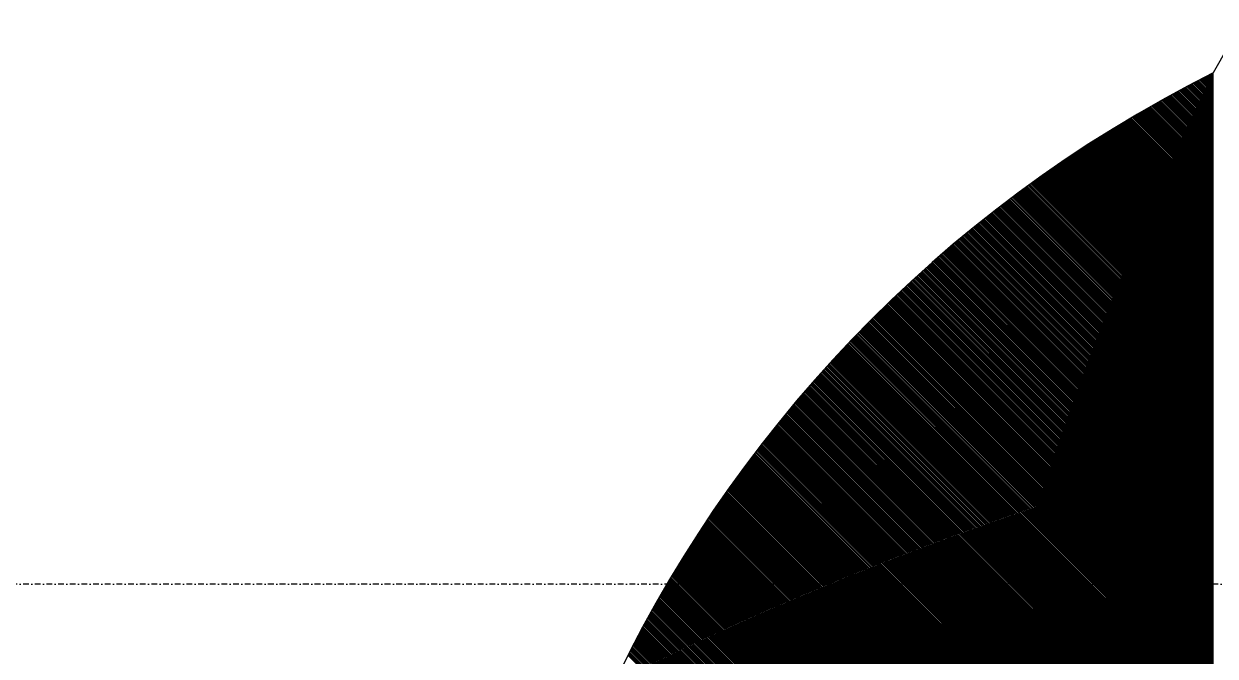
# Model space of a CAD drawing. Header units: millimetres. Extents: x 315178 to 535220, y 80241 to 421603.
# Drawn here: x 399922 to 401230, y 172564 to 173258 of the extents above; entities that cross this region are included whole.
import ezdxf

# ---------------------------------------------------------------- set-up
doc = ezdxf.new("R2010")
doc.units = ezdxf.units.MM
doc.linetypes.add('DASHDOT2', pattern=[12.7, 6.35, -3.175, 0, -3.175])
doc.layers.add('AUX-013', color=7, linetype='DASHDOT2')
doc.layers.add('DIB-013', color=7, linetype='Continuous')

# ---------------------------------------------------------------- blocks, each defined once
blk = doc.blocks.new('*X172')
at = {"color": 0}
for p, q in [((11648, 561151.3), (12290.6, 561793.9)), ((11649.8, 561151.3), (12291.8, 561793.3)), ((11651.6, 561151.3), (12292.9, 561792.7)), ((11653.3, 561151.3), (12294.1, 561792.1)), ((11655.1, 561151.3), (12295.3, 561791.5)), ((11656.9, 561151.3), (12296.4, 561790.9)), ((11658.6, 561151.3), (12297.6, 561790.3)), ((11660.4, 561151.3), (12298.8, 561789.7)), ((11662.2, 561151.3), (12299.9, 561789.1)), ((11663.9, 561151.3), (12301.1, 561788.5)), ((11665.7, 561151.3), (12302.3, 561787.9)), ((11667.5, 561151.3), (12303.4, 561787.3)), ((11669.3, 561151.3), (12304.6, 561786.7)), ((11671, 561151.3), (12305.7, 561786.1)), ((11672.8, 561151.3), (12306.9, 561785.4)), ((11674.6, 561151.3), (12308.1, 561784.8)), ((11676.3, 561151.3), (12309.2, 561784.2)), ((11678.1, 561151.3), (12310.4, 561783.6)), ((11679.9, 561151.3), (12311.5, 561783)), ((11681.6, 561151.3), (12312.7, 561782.4)), ((11683.4, 561151.3), (12313.9, 561781.8)), ((11685.2, 561151.3), (12315, 561781.2)), ((11686.9, 561151.3), (12316.2, 561780.6)), ((11688.7, 561151.3), (12317.3, 561779.9)), ((11690.5, 561151.3), (12318.5, 561779.3)), ((11692.2, 561151.3), (12319.6, 561778.7)), ((11694, 561151.3), (12320.8, 561778.1)), ((11695.8, 561151.3), (12321.9, 561777.5)), ((11697.5, 561151.3), (12323.1, 561776.8)), ((11699.3, 561151.3), (12324.2, 561776.2)), ((11701.1, 561151.3), (12325.4, 561775.6)), ((11702.8, 561151.3), (12326.5, 561775)), ((11704.6, 561151.3), (12327.6, 561774.4)), ((11706.4, 561151.3), (12328.8, 561773.7)), ((11708.1, 561151.3), (12329.9, 561773.1)), ((11709.9, 561151.3), (12331.1, 561772.5)), ((11711.7, 561151.3), (12332.2, 561771.9)), ((11713.4, 561151.3), (12333.4, 561771.2)), ((11715.2, 561151.3), (12334.5, 561770.6)), ((11717, 561151.3), (12335.6, 561770)), ((11718.8, 561151.3), (12336.8, 561769.3)), ((11720.5, 561151.3), (12337.9, 561768.7)), ((11722.3, 561151.3), (12339, 561768.1)), ((11724.1, 561151.3), (12340.2, 561767.4)), ((11725.8, 561151.3), (12341.3, 561766.8)), ((11727.6, 561151.3), (12342.4, 561766.2)), ((11729.4, 561151.3), (12343.6, 561765.5)), ((11731.1, 561151.3), (12344.7, 561764.9)), ((11732.9, 561151.3), (12345.8, 561764.3)), ((11734.7, 561151.3), (12347, 561763.6)), ((11736.4, 561151.3), (12348.1, 561763)), ((11738.2, 561151.3), (12349.2, 561762.4)), ((11740, 561151.3), (12350.3, 561761.7)), ((11741.7, 561151.3), (12351.5, 561761.1)), ((11743.5, 561151.3), (12352.6, 561760.4)), ((11745.3, 561151.3), (12353.7, 561759.8)), ((11747, 561151.3), (12354.9, 561759.1)), ((11748.8, 561151.3), (12356, 561758.5)), ((11750.6, 561151.3), (12357.1, 561757.9)), ((11752.3, 561151.3), (12358.2, 561757.2)), ((11754.1, 561151.3), (12359.3, 561756.6)), ((11755.9, 561151.3), (12360.5, 561755.9)), ((11757.6, 561151.3), (12361.6, 561755.3)), ((11759.4, 561151.3), (12362.7, 561754.6)), ((11761.2, 561151.3), (12363.8, 561754)), ((11762.9, 561151.3), (12364.9, 561753.3)), ((11764.7, 561151.3), (12366, 561752.7)), ((11766.5, 561151.3), (12367.2, 561752)), ((11768.2, 561151.3), (12368.3, 561751.3)), ((11770, 561151.3), (12369.4, 561750.7)), ((11771.8, 561151.3), (12370.5, 561750)), ((11773.6, 561151.3), (12371.6, 561749.4)), ((11775.3, 561151.3), (12372.7, 561748.7)), ((11777.1, 561151.3), (12373.8, 561748.1)), ((11778.9, 561151.3), (12374.9, 561747.4)), ((11780.6, 561151.3), (12376, 561746.7)), ((11782.4, 561151.3), (12377.2, 561746.1)), ((11784.2, 561151.3), (12378.3, 561745.4)), ((11785.9, 561151.3), (12379.4, 561744.8)), ((11787.7, 561151.3), (12380.5, 561744.1)), ((11789.5, 561151.3), (12381.6, 561743.4)), ((11791.2, 561151.3), (12382.7, 561742.8)), ((11793, 561151.3), (12383.8, 561742.1)), ((11794.8, 561151.3), (12384.9, 561741.4)), ((11796.5, 561151.3), (12386, 561740.8)), ((11798.3, 561151.3), (12387.1, 561740.1)), ((11800.1, 561151.3), (12388.2, 561739.4)), ((11801.8, 561151.3), (12389.3, 561738.8)), ((11803.6, 561151.3), (12390.4, 561738.1)), ((11805.4, 561151.3), (12391.5, 561737.4)), ((11807.1, 561151.3), (12392.6, 561736.7)), ((11808.9, 561151.3), (12393.7, 561736.1)), ((11810.7, 561151.3), (12394.7, 561735.4)), ((11812.4, 561151.3), (12395.8, 561734.7)), ((11814.2, 561151.3), (12396.9, 561734.1)), ((11816, 561151.3), (12398, 561733.4)), ((11817.7, 561151.3), (12399.1, 561732.7)), ((11819.5, 561151.3), (12400.2, 561732)), ((11821.3, 561151.3), (12401.3, 561731.3)), ((11823, 561151.3), (12402.4, 561730.7)), ((11824.8, 561151.3), (12403.5, 561730)), ((11826.6, 561151.3), (12404.6, 561729.3)), ((11828.4, 561151.3), (12405.6, 561728.6)), ((11830.1, 561151.3), (12406.7, 561727.9)), ((11831.9, 561151.3), (12407.8, 561727.2)), ((11833.7, 561151.3), (12408.9, 561726.6)), ((11835.4, 561151.3), (12410, 561725.9)), ((11837.2, 561151.3), (12411.1, 561725.2)), ((11839, 561151.3), (12412.1, 561724.5)), ((11840.7, 561151.3), (12413.2, 561723.8)), ((11842.5, 561151.3), (12414.3, 561723.1)), ((11844.3, 561151.3), (12415.4, 561722.4)), ((11846, 561151.3), (12416.5, 561721.7)), ((11847.8, 561151.3), (12417.5, 561721.1)), ((11849.6, 561151.3), (12418.6, 561720.4)), ((11851.3, 561151.3), (12419.7, 561719.7)), ((11853.1, 561151.3), (12420.8, 561719)), ((11854.9, 561151.3), (12421.8, 561718.3)), ((11856.6, 561151.3), (12422.9, 561717.6)), ((11858.4, 561151.3), (12424, 561716.9)), ((11860.2, 561151.3), (12425, 561716.2)), ((11861.9, 561151.3), (12426.1, 561715.5)), ((11863.7, 561151.3), (12427.2, 561714.8)), ((11865.5, 561151.3), (12428.2, 561714.1)), ((11867.2, 561151.3), (12429.3, 561713.4)), ((11869, 561151.3), (12430.4, 561712.7)), ((11870.8, 561151.3), (12431.4, 561712)), ((11872.5, 561151.3), (12432.5, 561711.3)), ((11874.3, 561151.3), (12433.6, 561710.6)), ((11876.1, 561151.3), (12434.6, 561709.9)), ((11877.8, 561151.3), (12435.7, 561709.2)), ((11879.6, 561151.3), (12436.8, 561708.5)), ((11881.4, 561151.3), (12437.8, 561707.8)), ((11883.2, 561151.3), (12438.9, 561707.1)), ((11884.9, 561151.3), (12439.9, 561706.4)), ((11886.7, 561151.3), (12441, 561705.6)), ((11888.5, 561151.3), (12442.1, 561704.9)), ((11890.2, 561151.3), (12443.1, 561704.2)), ((11892, 561151.3), (12444.2, 561703.5)), ((11893.8, 561151.3), (12445.2, 561702.8)), ((11895.5, 561151.3), (12446.3, 561702.1)), ((11897.3, 561151.3), (12447.3, 561701.4)), ((11899.1, 561151.3), (12448.4, 561700.7)), ((11900.8, 561151.3), (12449.4, 561699.9)), ((11902.6, 561151.3), (12450.5, 561699.2)), ((11904.4, 561151.3), (12451.5, 561698.5)), ((11906.1, 561151.3), (12452.6, 561697.8)), ((11907.9, 561151.3), (12453.6, 561697.1)), ((11909.7, 561151.3), (12454.7, 561696.3)), ((11911.4, 561151.3), (12455.7, 561695.6)), ((11913.2, 561151.3), (12456.8, 561694.9)), ((11915, 561151.3), (12457.8, 561694.2)), ((11916.7, 561151.3), (12458.9, 561693.5)), ((11918.5, 561151.3), (12459.9, 561692.7)), ((11920.3, 561151.3), (12461, 561692)), ((11922, 561151.3), (12462, 561691.3)), ((11923.8, 561151.3), (12463, 561690.6)), ((11925.6, 561151.3), (12464.1, 561689.8)), ((11927.3, 561151.3), (12465.1, 561689.1)), ((11929.1, 561151.3), (12466.2, 561688.4)), ((11930.9, 561151.3), (12467.2, 561687.7)), ((11932.6, 561151.3), (12468.2, 561686.9)), ((11934.4, 561151.3), (12469.3, 561686.2)), ((11936.2, 561151.3), (12470.3, 561685.5)), ((11938, 561151.3), (12471.4, 561684.7)), ((11939.7, 561151.3), (12472.4, 561684)), ((11941.5, 561151.3), (12473.4, 561683.3)), ((11943.3, 561151.3), (12474.5, 561682.5)), ((11945, 561151.3), (12475.5, 561681.8)), ((11946.8, 561151.3), (12476.5, 561681.1)), ((11948.6, 561151.3), (12477.5, 561680.3)), ((11950.3, 561151.3), (12478.6, 561679.6)), ((11952.1, 561151.3), (12479.6, 561678.8)), ((11953.9, 561151.3), (12480.6, 561678.1)), ((11955.6, 561151.3), (12481.7, 561677.4)), ((11957.4, 561151.3), (12482.7, 561676.6)), ((11959.2, 561151.3), (12483.7, 561675.9)), ((11960.9, 561151.3), (12484.7, 561675.1)), ((11962.7, 561151.3), (12485.8, 561674.4)), ((11964.5, 561151.3), (12486.8, 561673.6)), ((11966.2, 561151.3), (12487.8, 561672.9)), ((11968, 561151.3), (12488.8, 561672.2)), ((11969.8, 561151.3), (12489.9, 561671.4)), ((11971.5, 561151.3), (12490.9, 561670.7)), ((11973.3, 561151.3), (12491.9, 561669.9)), ((11975.1, 561151.3), (12492.9, 561669.2)), ((11976.8, 561151.3), (12493.9, 561668.4)), ((11978.6, 561151.3), (12494.9, 561667.7)), ((11980.4, 561151.3), (12496, 561666.9)), ((11982.1, 561151.3), (12497, 561666.2)), ((11983.9, 561151.3), (12498, 561665.4)), ((11985.7, 561151.3), (12499, 561664.7)), ((11987.5, 561151.3), (12500, 561663.9)), ((11989.2, 561151.3), (12501, 561663.1)), ((11991, 561151.3), (12502, 561662.4)), ((11992.8, 561151.3), (12503.1, 561661.6)), ((11994.5, 561151.3), (12504.1, 561660.9)), ((11996.3, 561151.3), (12505.1, 561660.1)), ((11998.1, 561151.3), (12506.1, 561659.4)), ((11999.8, 561151.3), (12507.1, 561658.6)), ((12001.6, 561151.3), (12508.1, 561657.8)), ((12003.4, 561151.3), (12509.1, 561657.1)), ((12005.1, 561151.3), (12510.1, 561656.3)), ((12006.9, 561151.3), (12511.1, 561655.5)), ((12008.7, 561151.3), (12512.1, 561654.8)), ((12010.4, 561151.3), (12513.1, 561654)), ((12012.2, 561151.3), (12514.1, 561653.3)), ((12014, 561151.3), (12515.1, 561652.5)), ((12015.7, 561151.3), (12516.1, 561651.7)), ((12017.5, 561151.3), (12517.1, 561651)), ((12019.3, 561151.3), (12518.1, 561650.2)), ((12021, 561151.3), (12519.1, 561649.4)), ((12022.8, 561151.3), (12520.1, 561648.6)), ((12024.6, 561151.3), (12521.1, 561647.9)), ((12026.3, 561151.3), (12522.1, 561647.1)), ((12028.1, 561151.3), (12523.1, 561646.3)), ((12029.9, 561151.3), (12524.1, 561645.6)), ((12031.6, 561151.3), (12525.1, 561644.8)), ((12033.4, 561151.3), (12526.1, 561644)), ((12035.2, 561151.3), (12527.1, 561643.2)), ((12036.9, 561151.3), (12528.1, 561642.5)), ((12038.7, 561151.3), (12529.1, 561641.7)), ((12040.5, 561151.3), (12530.1, 561640.9)), ((12042.3, 561151.3), (12531, 561640.1)), ((12044, 561151.3), (12532, 561639.3)), ((12045.8, 561151.3), (12533, 561638.6)), ((12047.6, 561151.3), (12534, 561637.8)), ((12049.3, 561151.3), (12535, 561637)), ((12051.1, 561151.3), (12536, 561636.2)), ((12052.9, 561151.3), (12537, 561635.4)), ((12054.6, 561151.3), (12537.9, 561634.6)), ((12056.4, 561151.3), (12538.9, 561633.9)), ((12058.2, 561151.3), (12539.9, 561633.1)), ((12059.9, 561151.3), (12540.9, 561632.3)), ((12061.7, 561151.3), (12541.9, 561631.5)), ((12063.5, 561151.3), (12542.9, 561630.7)), ((12065.2, 561151.3), (12543.8, 561629.9)), ((12067, 561151.3), (12544.8, 561629.1)), ((12068.8, 561151.3), (12545.8, 561628.3)), ((12070.5, 561151.3), (12546.8, 561627.6)), ((12072.3, 561151.3), (12547.7, 561626.8)), ((12074.1, 561151.3), (12548.7, 561626)), ((12075.8, 561151.3), (12549.7, 561625.2)), ((12077.6, 561151.3), (12550.7, 561624.4)), ((12079.4, 561151.3), (12551.6, 561623.6)), ((12081.1, 561151.3), (12552.6, 561622.8)), ((12082.9, 561151.3), (12553.6, 561622)), ((12084.7, 561151.3), (12554.5, 561621.2)), ((12086.4, 561151.3), (12555.5, 561620.4)), ((12088.2, 561151.3), (12556.5, 561619.6)), ((12090, 561151.3), (12557.5, 561618.8)), ((12091.7, 561151.3), (12558.4, 561618)), ((12093.5, 561151.3), (12559.4, 561617.2)), ((12095.3, 561151.3), (12560.4, 561616.4)), ((12097.1, 561151.3), (12561.3, 561615.6)), ((12098.8, 561151.3), (12562.3, 561614.8)), ((12100.6, 561151.3), (12563.2, 561614)), ((12102.4, 561151.3), (12564.2, 561613.2)), ((12104.1, 561151.3), (12565.2, 561612.4)), ((12105.9, 561151.3), (12566.1, 561611.6)), ((12107.7, 561151.3), (12567.1, 561610.8)), ((12109.4, 561151.3), (12568.1, 561609.9)), ((12111.2, 561151.3), (12569, 561609.1)), ((12113, 561151.3), (12570, 561608.3)), ((12114.7, 561151.3), (12570.9, 561607.5)), ((12116.5, 561151.3), (12571.9, 561606.7)), ((12118.3, 561151.3), (12572.8, 561605.9)), ((12120, 561151.3), (12573.8, 561605.1)), ((12121.8, 561151.3), (12574.7, 561604.3)), ((12123.6, 561151.3), (12575.7, 561603.5)), ((12125.3, 561151.3), (12576.7, 561602.6)), ((12127.1, 561151.3), (12577.6, 561601.8)), ((12128.9, 561151.3), (12578.6, 561601)), ((12130.6, 561151.3), (12579.5, 561600.2)), ((12132.4, 561151.3), (12580.5, 561599.4)), ((12134.2, 561151.3), (12581.4, 561598.6)), ((12135.9, 561151.3), (12582.4, 561597.7)), ((12137.7, 561151.3), (12583.3, 561596.9)), ((12139.5, 561151.3), (12584.2, 561596.1)), ((12141.2, 561151.3), (12585.2, 561595.3)), ((12143, 561151.3), (12586.1, 561594.4)), ((12144.8, 561151.3), (12587.1, 561593.6)), ((12146.5, 561151.3), (12588, 561592.8)), ((12148.3, 561151.3), (12589, 561592)), ((12150.1, 561151.3), (12589.9, 561591.1)), ((12151.9, 561151.3), (12590.8, 561590.3)), ((12153.6, 561151.3), (12591.8, 561589.5)), ((12155.4, 561151.3), (12592.7, 561588.7)), ((12157.2, 561151.3), (12593.7, 561587.8)), ((12158.9, 561151.3), (12594.6, 561587)), ((12160.7, 561151.3), (12595.5, 561586.2)), ((12162.5, 561151.3), (12596.5, 561585.3)), ((12164.2, 561151.3), (12597.4, 561584.5)), ((12166, 561151.3), (12598.4, 561583.7)), ((12167.8, 561151.3), (12599.3, 561582.8)), ((12169.5, 561151.3), (12600.2, 561582)), ((12171.3, 561151.3), (12601.2, 561581.2)), ((12173.1, 561151.3), (12602.1, 561580.3)), ((12174.8, 561151.3), (12603, 561579.5)), ((12176.6, 561151.3), (12603.9, 561578.7)), ((12178.4, 561151.3), (12604.9, 561577.8)), ((12180.1, 561151.3), (12605.8, 561577)), ((12181.9, 561151.3), (12606.7, 561576.2)), ((12183.7, 561151.3), (12607.7, 561575.3)), ((12185.4, 561151.3), (12608.6, 561574.5)), ((12187.2, 561151.3), (12609.5, 561573.6)), ((12189, 561151.3), (12610.4, 561572.8)), ((12190.7, 561151.3), (12611.4, 561571.9)), ((12192.5, 561151.3), (12612.3, 561571.1)), ((12194.3, 561151.3), (12613.2, 561570.3)), ((12196, 561151.3), (12614.1, 561569.4)), ((12197.8, 561151.3), (12615, 561568.6)), ((12199.6, 561151.3), (12616, 561567.7)), ((12201.4, 561151.3), (12616.9, 561566.9)), ((12203.1, 561151.3), (12617.8, 561566)), ((12204.9, 561151.3), (12618.7, 561565.2)), ((12206.7, 561151.3), (12619.6, 561564.3)), ((12208.4, 561151.3), (12620.6, 561563.5)), ((12210.2, 561151.3), (12621.5, 561562.6)), ((12212, 561151.3), (12622.4, 561561.8)), ((12213.7, 561151.3), (12623.3, 561560.9)), ((12215.5, 561151.3), (12624.2, 561560.1)), ((12217.3, 561151.3), (12625.1, 561559.2)), ((12219, 561151.3), (12626, 561558.3)), ((12220.8, 561151.3), (12627, 561557.5)), ((12222.6, 561151.3), (12627.9, 561556.6)), ((12224.3, 561151.3), (12628.8, 561555.8)), ((12226.1, 561151.3), (12629.7, 561554.9)), ((12227.9, 561151.3), (12630.6, 561554.1)), ((12229.6, 561151.3), (12631.5, 561553.2)), ((12231.4, 561151.3), (12632.4, 561552.3)), ((12233.2, 561151.3), (12633.3, 561551.5)), ((12234.9, 561151.3), (12634.2, 561550.6)), ((12236.7, 561151.3), (12635.1, 561549.7)), ((12238.5, 561151.3), (12636, 561548.9)), ((12240.2, 561151.3), (12636.9, 561548)), ((12242, 561151.3), (12637.8, 561547.1)), ((12243.8, 561151.3), (12638.7, 561546.3)), ((12245.5, 561151.3), (12639.6, 561545.4)), ((12247.3, 561151.3), (12640.5, 561544.5)), ((12249.1, 561151.3), (12641.4, 561543.7)), ((12250.8, 561151.3), (12642.3, 561542.8)), ((12252.6, 561151.3), (12643.2, 561541.9)), ((12254.4, 561151.3), (12644.1, 561541.1)), ((12256.2, 561151.3), (12645, 561540.2)), ((12257.9, 561151.3), (12645.9, 561539.3)), ((12259.7, 561151.3), (12646.8, 561538.4)), ((12261.5, 561151.3), (12647.7, 561537.6)), ((12263.2, 561151.3), (12648.6, 561536.7)), ((12265, 561151.3), (12649.5, 561535.8)), ((12266.8, 561151.3), (12650.4, 561534.9)), ((12268.5, 561151.3), (12651.3, 561534.1)), ((12270.3, 561151.3), (12652.2, 561533.2)), ((12272.1, 561151.3), (12653.1, 561532.3)), ((12273.8, 561151.3), (12653.9, 561531.4)), ((12275.6, 561151.3), (12654.8, 561530.6)), ((12277.4, 561151.3), (12655.7, 561529.7)), ((12279.1, 561151.3), (12656.6, 561528.8)), ((12280.9, 561151.3), (12657.5, 561527.9)), ((12282.7, 561151.3), (12658.4, 561527)), ((12284.4, 561151.3), (12659.3, 561526.1)), ((12286.2, 561151.3), (12660.1, 561525.3)), ((12288, 561151.3), (12661, 561524.4)), ((12289.7, 561151.3), (12661.9, 561523.5)), ((12291.5, 561151.3), (12662.8, 561522.6)), ((12293.3, 561151.3), (12663.7, 561521.7)), ((12295, 561151.3), (12664.5, 561520.8)), ((12296.8, 561151.3), (12665.4, 561519.9)), ((12298.6, 561151.3), (12666.3, 561519)), ((12300.3, 561151.3), (12667.2, 561518.2)), ((12302.1, 561151.3), (12668.1, 561517.3)), ((12303.9, 561151.3), (12668.9, 561516.4)), ((12305.6, 561151.3), (12669.8, 561515.5)), ((12307.4, 561151.3), (12670.7, 561514.6)), ((12309.2, 561151.3), (12671.5, 561513.7)), ((12311, 561151.3), (12672.4, 561512.8)), ((12312.7, 561151.3), (12673.3, 561511.9)), ((12314.5, 561151.3), (12674.2, 561511)), ((12316.3, 561151.3), (12675, 561510.1)), ((12318, 561151.3), (12675.9, 561509.2)), ((12319.8, 561151.3), (12676.8, 561508.3)), ((12321.6, 561151.3), (12677.6, 561507.4)), ((12323.3, 561151.3), (12678.5, 561506.5)), ((12325.1, 561151.3), (12679.4, 561505.6)), ((12326.9, 561151.3), (12680.2, 561504.7)), ((12328.6, 561151.3), (12681.1, 561503.8)), ((12330.4, 561151.3), (12682, 561502.9)), ((12332.2, 561151.3), (12682.8, 561502)), ((12333.9, 561151.3), (12683.7, 561501.1)), ((12335.7, 561151.3), (12684.6, 561500.2)), ((12337.5, 561151.3), (12685.4, 561499.3)), ((12339.2, 561151.3), (12686.3, 561498.4)), ((12341, 561151.3), (12687.1, 561497.5)), ((12342.8, 561151.3), (12688, 561496.5)), ((12344.5, 561151.3), (12688.9, 561495.6)), ((12346.3, 561151.3), (12689.7, 561494.7)), ((12348.1, 561151.3), (12690.6, 561493.8)), ((12349.8, 561151.3), (12691.4, 561492.9)), ((12351.6, 561151.3), (12692.3, 561492)), ((12353.4, 561151.3), (12693.1, 561491.1)), ((12355.1, 561151.3), (12694, 561490.2)), ((12356.9, 561151.3), (12694.8, 561489.2)), ((12358.7, 561151.3), (12695.7, 561488.3)), ((12360.4, 561151.3), (12696.5, 561487.4)), ((12362.2, 561151.3), (12697.4, 561486.5)), ((12364, 561151.3), (12698.2, 561485.6)), ((12365.8, 561151.3), (12699.1, 561484.7)), ((12367.5, 561151.3), (12699.9, 561483.7)), ((12369.3, 561151.3), (12700.8, 561482.8)), ((12371.1, 561151.3), (12701.6, 561481.9)), ((12372.8, 561151.3), (12702.5, 561481)), ((12374.6, 561151.3), (12703.3, 561480.1)), ((12376.4, 561151.3), (12704.2, 561479.1)), ((12378.1, 561151.3), (12705, 561478.2)), ((12379.9, 561151.3), (12705.8, 561477.3)), ((12381.7, 561151.3), (12706.7, 561476.4)), ((12383.4, 561151.3), (12707.5, 561475.4)), ((12385.2, 561151.3), (12708.4, 561474.5)), ((12387, 561151.3), (12709.2, 561473.6)), ((12388.7, 561151.3), (12710.1, 561472.6)), ((12390.5, 561151.3), (12710.9, 561471.7)), ((12392.3, 561151.3), (12711.7, 561470.8)), ((12394, 561151.3), (12712.6, 561469.9)), ((12395.8, 561151.3), (12713.4, 561468.9)), ((12397.6, 561151.3), (12714.2, 561468)), ((12399.3, 561151.3), (12715.1, 561467.1)), ((12401.1, 561151.3), (12715.9, 561466.1)), ((12402.9, 561151.3), (12716.7, 561465.2)), ((12404.6, 561151.3), (12717.6, 561464.2)), ((12406.4, 561151.3), (12718.4, 561463.3)), ((12408.2, 561151.3), (12719.2, 561462.4)), ((12409.9, 561151.3), (12720.1, 561461.4)), ((12411.7, 561151.3), (12720.9, 561460.5)), ((12413.5, 561151.3), (12721.7, 561459.6)), ((12415.3, 561151.3), (12722.5, 561458.6)), ((12417, 561151.3), (12723.4, 561457.7)), ((12418.8, 561151.3), (12724.2, 561456.7)), ((12420.6, 561151.3), (12725, 561455.8)), ((12422.3, 561151.3), (12725.8, 561454.8)), ((12424.1, 561151.3), (12726.7, 561453.9)), ((12425.9, 561151.3), (12727.5, 561453)), ((12427.6, 561151.3), (12728.3, 561452)), ((12429.4, 561151.3), (12729.1, 561451.1)), ((12431.2, 561151.3), (12730, 561450.1)), ((12432.9, 561151.3), (12730.8, 561449.2)), ((12434.7, 561151.3), (12731.6, 561448.2)), ((12436.5, 561151.3), (12732.4, 561447.3)), ((12438.2, 561151.3), (12733.2, 561446.3)), ((12440, 561151.3), (12734, 561445.4)), ((12441.8, 561151.3), (12734.9, 561444.4)), ((12443.5, 561151.3), (12735.7, 561443.5)), ((12445.3, 561151.3), (12736.5, 561442.5)), ((12447.1, 561151.3), (12737.3, 561441.6)), ((12448.8, 561151.3), (12738.1, 561440.6)), ((12450.6, 561151.3), (12738.9, 561439.6)), ((12452.4, 561151.3), (12739.7, 561438.7)), ((12454.1, 561151.3), (12740.5, 561437.7)), ((12455.9, 561151.3), (12741.4, 561436.8)), ((12457.7, 561151.3), (12742.2, 561435.8)), ((12459.4, 561151.3), (12743, 561434.9)), ((12461.2, 561151.3), (12743.8, 561433.9)), ((12463, 561151.3), (12744.6, 561432.9)), ((12464.7, 561151.3), (12745.4, 561432)), ((12466.5, 561151.3), (12746.2, 561431)), ((12468.3, 561151.3), (12747, 561430)), ((12470.1, 561151.3), (12747.8, 561429.1)), ((12471.8, 561151.3), (12748.6, 561428.1)), ((12473.6, 561151.3), (12749.4, 561427.2)), ((12475.4, 561151.3), (12750.2, 561426.2)), ((12477.1, 561151.3), (12751, 561425.2)), ((12478.9, 561151.3), (12751.8, 561424.3)), ((12480.7, 561151.3), (12752.6, 561423.3)), ((12482.4, 561151.3), (12753.4, 561422.3)), ((12484.2, 561151.3), (12754.2, 561421.3)), ((12486, 561151.3), (12755, 561420.4)), ((12487.7, 561151.3), (12755.8, 561419.4)), ((12489.5, 561151.3), (12756.6, 561418.4)), ((12491.3, 561151.3), (12757.4, 561417.5)), ((12493, 561151.3), (12758.2, 561416.5)), ((12494.8, 561151.3), (12759, 561415.5)), ((12496.6, 561151.3), (12759.8, 561414.5)), ((12498.3, 561151.3), (12760.6, 561413.5)), ((12500.1, 561151.3), (12761.3, 561412.6)), ((12501.9, 561151.3), (12762.1, 561411.6)), ((12503.6, 561151.3), (12762.9, 561410.6)), ((12505.4, 561151.3), (12763.7, 561409.6)), ((12507.2, 561151.3), (12764.5, 561408.7)), ((12508.9, 561151.3), (12765.3, 561407.7)), ((12510.7, 561151.3), (12766.1, 561406.7)), ((12512.5, 561151.3), (12766.9, 561405.7)), ((12514.2, 561151.3), (12767.6, 561404.7)), ((12516, 561151.3), (12768.4, 561403.7)), ((12517.8, 561151.3), (12769.2, 561402.8)), ((12519.5, 561151.3), (12770, 561401.8)), ((12521.3, 561151.3), (12770.8, 561400.8)), ((12523.1, 561151.3), (12771.6, 561399.8)), ((12524.9, 561151.3), (12772.3, 561398.8)), ((12526.6, 561151.3), (12773.1, 561397.8)), ((12528.4, 561151.3), (12773.9, 561396.8)), ((12530.2, 561151.3), (12774.7, 561395.8)), ((12531.9, 561151.3), (12775.4, 561394.8)), ((12533.7, 561151.3), (12776.2, 561393.9)), ((12535.5, 561151.3), (12777, 561392.9)), ((12537.2, 561151.3), (12777.8, 561391.9)), ((12539, 561151.3), (12778.5, 561390.9)), ((12540.8, 561151.3), (12779.3, 561389.9)), ((12542.5, 561151.3), (12780.1, 561388.9)), ((12544.3, 561151.3), (12780.9, 561387.9)), ((12546.1, 561151.3), (12781.6, 561386.9)), ((12547.8, 561151.3), (12782.4, 561385.9)), ((12549.6, 561151.3), (12783.2, 561384.9)), ((12551.4, 561151.3), (12783.9, 561383.9)), ((12553.1, 561151.3), (12784.7, 561382.9)), ((12554.9, 561151.3), (12785.5, 561381.9)), ((12556.7, 561151.3), (12786.2, 561380.9)), ((12558.4, 561151.3), (12787, 561379.9)), ((12560.2, 561151.3), (12787.8, 561378.9)), ((12562, 561151.3), (12788.5, 561377.9)), ((12563.7, 561151.3), (12789.3, 561376.9)), ((12565.5, 561151.3), (12790, 561375.9)), ((12567.3, 561151.3), (12790.8, 561374.9)), ((12569, 561151.3), (12791.6, 561373.8)), ((12570.8, 561151.3), (12792.3, 561372.8)), ((12572.6, 561151.3), (12793.1, 561371.8)), ((12574.3, 561151.3), (12793.8, 561370.8)), ((12576.1, 561151.3), (12794.6, 561369.8)), ((12577.9, 561151.3), (12795.4, 561368.8)), ((12579.7, 561151.3), (12796.1, 561367.8)), ((12581.4, 561151.3), (12796.9, 561366.8)), ((12583.2, 561151.3), (12797.6, 561365.8)), ((12585, 561151.3), (12798.4, 561364.7)), ((12586.7, 561151.3), (12799.1, 561363.7)), ((12588.5, 561151.3), (12799.9, 561362.7)), ((12590.3, 561151.3), (12800.6, 561361.7)), ((12592, 561151.3), (12801.4, 561360.7)), ((12593.8, 561151.3), (12802.1, 561359.7)), ((12595.6, 561151.3), (12802.9, 561358.6)), ((12597.3, 561151.3), (12803.6, 561357.6)), ((12599.1, 561151.3), (12804.4, 561356.6)), ((12600.9, 561151.3), (12805.1, 561355.6)), ((12602.6, 561151.3), (12805.9, 561354.5)), ((12604.4, 561151.3), (12806.6, 561353.5)), ((12606.2, 561151.3), (12807.3, 561352.5)), ((12607.9, 561151.3), (12808.1, 561351.5)), ((12609.7, 561151.3), (12808.8, 561350.5)), ((12611.5, 561151.3), (12809.6, 561349.4)), ((12613.2, 561151.3), (12810.3, 561348.4)), ((12615, 561151.3), (12811.1, 561347.4)), ((12616.8, 561151.3), (12811.8, 561346.3)), ((12618.5, 561151.3), (12812.5, 561345.3)), ((12620.3, 561151.3), (12813.3, 561344.3)), ((12622.1, 561151.3), (12814, 561343.2)), ((12623.8, 561151.3), (12814.7, 561342.2)), ((12625.6, 561151.3), (12815.5, 561341.2)), ((12627.4, 561151.3), (12816.2, 561340.1)), ((12629.2, 561151.3), (12816.9, 561339.1)), ((12630.9, 561151.3), (12817.7, 561338.1)), ((12632.7, 561151.3), (12818.4, 561337)), ((12634.5, 561151.3), (12819.1, 561336)), ((12636.2, 561151.3), (12819.9, 561335)), ((12638, 561151.3), (12820.6, 561333.9)), ((12639.8, 561151.3), (12821.3, 561332.9)), ((12641.5, 561151.3), (12822, 561331.8)), ((12643.3, 561151.3), (12822.8, 561330.8)), ((12645.1, 561151.3), (12823.5, 561329.8)), ((12646.8, 561151.3), (12824.2, 561328.7)), ((12648.6, 561151.3), (12824.9, 561327.7)), ((12650.4, 561151.3), (12825.7, 561326.6)), ((12652.1, 561151.3), (12826.4, 561325.6)), ((12653.9, 561151.3), (12827.1, 561324.5)), ((12655.7, 561151.3), (12827.8, 561323.5)), ((12657.4, 561151.3), (12828.6, 561322.5)), ((12659.2, 561151.3), (12829.3, 561321.4)), ((12661, 561151.3), (12830, 561320.4)), ((12662.7, 561151.3), (12830.7, 561319.3)), ((12664.5, 561151.3), (12831.4, 561318.3)), ((12666.3, 561151.3), (12832.1, 561317.2)), ((12668, 561151.3), (12832.9, 561316.1)), ((12669.8, 561151.3), (12833.6, 561315.1)), ((12671.6, 561151.3), (12834.3, 561314)), ((12673.3, 561151.3), (12835, 561313)), ((12675.1, 561151.3), (12835.7, 561311.9)), ((12676.9, 561151.3), (12836.4, 561310.9)), ((12678.6, 561151.3), (12837.1, 561309.8)), ((12680.4, 561151.3), (12837.9, 561308.8)), ((12682.2, 561151.3), (12838.6, 561307.7)), ((12684, 561151.3), (12839.3, 561306.6)), ((12685.7, 561151.3), (12840, 561305.6)), ((12687.5, 561151.3), (12840.7, 561304.5)), ((12689.3, 561151.3), (12841.4, 561303.5)), ((12691, 561151.3), (12842.1, 561302.4)), ((12692.8, 561151.3), (12842.8, 561301.3)), ((12694.6, 561151.3), (12843.5, 561300.3)), ((12696.3, 561151.3), (12844.2, 561299.2)), ((12698.1, 561151.3), (12844.9, 561298.1)), ((12699.9, 561151.3), (12845.6, 561297.1)), ((12701.6, 561151.3), (12846.3, 561296)), ((12703.4, 561151.3), (12847, 561294.9)), ((12705.2, 561151.3), (12847.7, 561293.9)), ((12706.9, 561151.3), (12848.4, 561292.8)), ((12708.7, 561151.3), (12849.1, 561291.7)), ((12710.5, 561151.3), (12849.8, 561290.7)), ((12712.2, 561151.3), (12850.5, 561289.6)), ((12714, 561151.3), (12851.2, 561288.5)), ((12715.8, 561151.3), (12851.9, 561287.4)), ((12717.5, 561151.3), (12852.6, 561286.4)), ((12719.3, 561151.3), (12853.3, 561285.3)), ((12721.1, 561151.3), (12854, 561284.2)), ((12722.8, 561151.3), (12854.6, 561283.1)), ((12724.6, 561151.3), (12855.3, 561282.1)), ((12726.4, 561151.3), (12856, 561281)), ((12728.1, 561151.3), (12856.7, 561279.9)), ((12729.9, 561151.3), (12857.4, 561278.8)), ((12731.7, 561151.3), (12858.1, 561277.7)), ((12733.4, 561151.3), (12858.8, 561276.6)), ((12735.2, 561151.3), (12859.5, 561275.6)), ((12737, 561151.3), (12860.1, 561274.5)), ((12738.8, 561151.3), (12860.8, 561273.4)), ((12740.5, 561151.3), (12861.5, 561272.3)), ((12742.3, 561151.3), (12862.2, 561271.2)), ((12744.1, 561151.3), (12862.9, 561270.1)), ((12745.8, 561151.3), (12863.5, 561269)), ((12747.6, 561151.3), (12864.2, 561268)), ((12749.4, 561151.3), (12864.9, 561266.9)), ((12751.1, 561151.3), (12865.6, 561265.8)), ((12752.9, 561151.3), (12866.3, 561264.7)), ((12754.7, 561151.3), (12866.9, 561263.6)), ((12756.4, 561151.3), (12867.6, 561262.5)), ((12758.2, 561151.3), (12868.3, 561261.4)), ((12760, 561151.3), (12869, 561260.3)), ((12761.7, 561151.3), (12869.6, 561259.2)), ((12763.5, 561151.3), (12870.3, 561258.1)), ((12765.3, 561151.3), (12871, 561257)), ((12767, 561151.3), (12871.6, 561255.9)), ((12768.8, 561151.3), (12872.3, 561254.8)), ((12770.6, 561151.3), (12873, 561253.7)), ((12772.3, 561151.3), (12873.6, 561252.6)), ((12774.1, 561151.3), (12874.3, 561251.5)), ((12775.9, 561151.3), (12875, 561250.4)), ((12777.6, 561151.3), (12875.6, 561249.3)), ((12779.4, 561151.3), (12876.3, 561248.2)), ((12781.2, 561151.3), (12877, 561247.1)), ((12782.9, 561151.3), (12877.6, 561246)), ((12784.7, 561151.3), (12878.3, 561244.9)), ((12786.5, 561151.3), (12879, 561243.8)), ((12788.2, 561151.3), (12879.6, 561242.7)), ((12790, 561151.3), (12880.3, 561241.6)), ((12791.8, 561151.3), (12880.9, 561240.5)), ((12793.6, 561151.3), (12881.6, 561239.4)), ((12795.3, 561151.3), (12882.2, 561238.2)), ((12797.1, 561151.3), (12882.9, 561237.1)), ((12798.9, 561151.3), (12883.6, 561236)), ((12800.6, 561151.3), (12884.2, 561234.9)), ((12802.4, 561151.3), (12884.9, 561233.8)), ((12804.2, 561151.3), (12885.5, 561232.7)), ((12805.9, 561151.3), (12886.2, 561231.6)), ((12807.7, 561151.3), (12886.8, 561230.4)), ((12809.5, 561151.3), (12887.5, 561229.3)), ((12811.2, 561151.3), (12888.1, 561228.2)), ((12813, 561151.3), (12888.8, 561227.1)), ((12814.8, 561151.3), (12889.4, 561226)), ((12816.5, 561151.3), (12890.1, 561224.8)), ((12818.3, 561151.3), (12890.7, 561223.7)), ((12820.1, 561151.3), (12891.3, 561222.6)), ((12821.8, 561151.3), (12892, 561221.5)), ((12823.6, 561151.3), (12892.6, 561220.4)), ((12825.4, 561151.3), (12893.3, 561219.2)), ((12827.1, 561151.3), (12893.9, 561218.1)), ((12828.9, 561151.3), (12894.6, 561217)), ((12830.7, 561151.3), (12895.2, 561215.8)), ((12832.4, 561151.3), (12895.8, 561214.7)), ((12834.2, 561151.3), (12896.5, 561213.6)), ((12836, 561151.3), (12897.1, 561212.5)), ((12837.7, 561151.3), (12897.7, 561211.3)), ((12839.5, 561151.3), (12898.4, 561210.2)), ((12841.3, 561151.3), (12899, 561209.1)), ((12843, 561151.3), (12899.6, 561207.9)), ((12844.8, 561151.3), (12900.3, 561206.8)), ((12846.6, 561151.3), (12900.9, 561205.7)), ((12848.4, 561151.3), (12901.5, 561204.5)), ((12850.1, 561151.3), (12902.2, 561203.4)), ((12851.9, 561151.3), (12902.8, 561202.2)), ((12853.7, 561151.3), (12903.4, 561201.1)), ((12855.4, 561151.3), (12904.1, 561200)), ((12857.2, 561151.3), (12904.7, 561198.8)), ((12859, 561151.3), (12905.3, 561197.7)), ((12860.7, 561151.3), (12905.9, 561196.5)), ((12862.5, 561151.3), (12906.6, 561195.4)), ((12864.3, 561151.3), (12907.2, 561194.2)), ((12866, 561151.3), (12907.8, 561193.1)), ((12867.8, 561151.3), (12908.4, 561192)), ((12869.6, 561151.3), (12909, 561190.8)), ((12871.3, 561151.3), (12909.7, 561189.7)), ((12873.1, 561151.3), (12910.3, 561188.5)), ((12874.9, 561151.3), (12910.9, 561187.4)), ((12876.6, 561151.3), (12911.5, 561186.2)), ((12878.4, 561151.3), (12912.1, 561185.1)), ((12880.2, 561151.3), (12912.8, 561183.9)), ((12881.9, 561151.3), (12913.4, 561182.8)), ((12883.7, 561151.3), (12914, 561181.6)), ((12885.5, 561151.3), (12914.6, 561180.4)), ((12887.2, 561151.3), (12915.2, 561179.3)), ((12889, 561151.3), (12915.8, 561178.1)), ((12890.8, 561151.3), (12916.4, 561177)), ((12892.5, 561151.3), (12917, 561175.8)), ((12894.3, 561151.3), (12917.6, 561174.7)), ((12896.1, 561151.3), (12918.3, 561173.5)), ((12897.9, 561151.3), (12918.9, 561172.3)), ((12899.6, 561151.3), (12919.5, 561171.2)), ((12901.4, 561151.3), (12920.1, 561170)), ((12903.2, 561151.3), (12920.7, 561168.8)), ((12904.9, 561151.3), (12921.3, 561167.7)), ((12906.7, 561151.3), (12921.9, 561166.5)), ((12908.5, 561151.3), (12922.5, 561165.4)), ((12910.2, 561151.3), (12923.1, 561164.2)), ((12912, 561151.3), (12923.7, 561163)), ((12913.8, 561151.3), (12924.3, 561161.8)), ((12915.5, 561151.3), (12924.9, 561160.7)), ((12917.3, 561151.3), (12925.5, 561159.5)), ((12919.1, 561151.3), (12926.1, 561158.3)), ((12920.8, 561151.3), (12926.7, 561157.2)), ((12922.6, 561151.3), (12927.3, 561156)), ((12924.4, 561151.3), (12927.9, 561154.8)), ((12926.1, 561151.3), (12928.4, 561153.6)), ((12927.9, 561151.3), (12929, 561152.5))]:
    blk.add_line(p, q, dxfattribs=at)

msp = doc.modelspace()

# ---------------------------------------------------------------- linework, layer by layer
at = {"layer": 'AUX-013'}
msp.add_line((404727.2, 172643.2), (399210.4, 172643.2), dxfattribs=at)
at = {"layer": 'DIB-013'}
for p in [(401275.1, 173289.1), (401227.4, 171158.1)]:
    msp.add_line(p, (401227.4, 173204.3), dxfattribs=at)
msp.add_arc((401877.4, 171908.1), 1450, 116.6331, 65.4604, dxfattribs=at)

# ---------------------------------------------------------------- block references
at = {"layer": 'DIB-013', "rotation": 90}
msp.add_blockref('*X172', (962378.7, 160274.7), dxfattribs=at)

doc.saveas('drawing.dxf')
